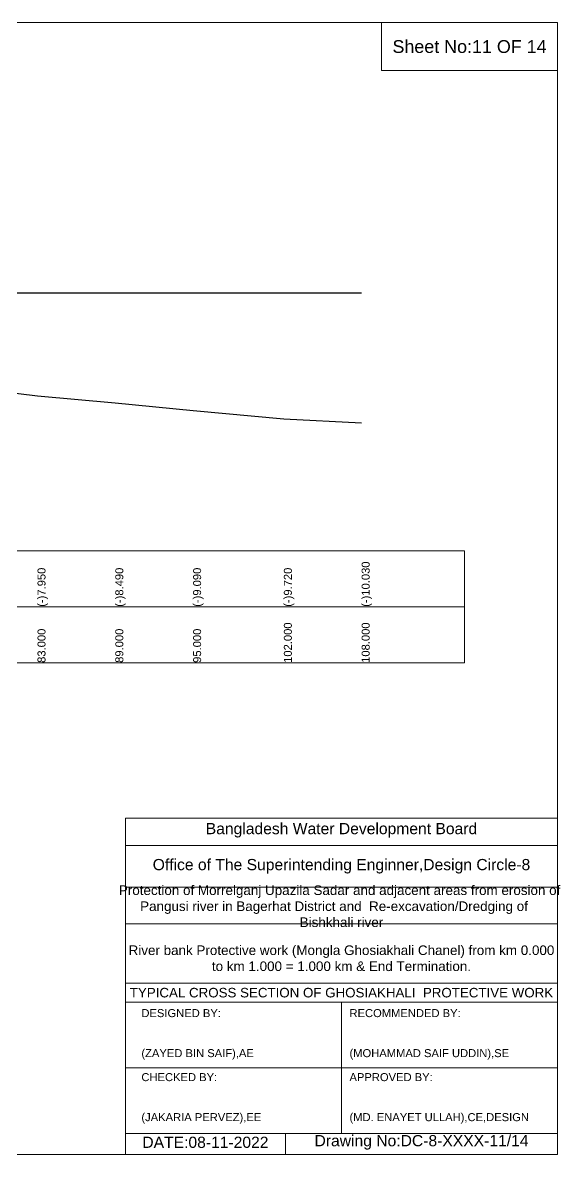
# Model space of a CAD drawing. Header units: inches. Extents: x 89000 to 305017, y -7071 to 0.
# Drawn here: x 256658 to 260017, y -7071 to 0 of the extents above; entities that cross this region are included whole.
import ezdxf

# ---------------------------------------------------------------- set-up
doc = ezdxf.new("R2010")
doc.units = ezdxf.units.IN
doc.header["$LTSCALE"] = 7
doc.header["$MEASUREMENT"] = 0
for name, color, linetype, lineweight in [('Cross section Data Border', 7, 'Continuous', 9), ('Cross Section Labels', 7, 'Continuous', 9), ('Existing_Bed_Level for Xsection', 7, 'Continuous', 25), ('Long Section Labels', 7, 'Continuous', 9)]:
    doc.layers.add(name, color=color, linetype=linetype, lineweight=lineweight)
doc.styles.get("Standard").update_dxf_attribs({"font": 'arial.ttf'})
doc.dimstyles.get("Standard").update_dxf_attribs({"dimtxt": 0.18, "dimasz": 0.18, "dimexe": 0.18, "dimexo": 0.0625, "dimgap": 0.09, "dimtad": 0, "dimtih": 1, "dimtoh": 1, "dimdec": 4, "dimzin": 0, "dimdsep": 46, "dimtxsty": 'Standard', "dimcen": 0.09, "dimadec": 0, "dimazin": 0, "dimtfac": 1, "dimtdec": 4, "dimtofl": 0, "dimtmove": 0, "dimatfit": 3, "dimfxl": 1, "dimtolj": 1, "dimtzin": 0, "dimarcsym": 0})

msp = doc.modelspace()

# ---------------------------------------------------------------- linework, layer by layer
at = {"layer": 'Cross section Data Border'}
msp.add_lwpolyline([(250100, -3300), (259418.15076, -3300), (259418.15076, -4000), (250100, -4000)], close=True, dxfattribs=at)
msp.add_lwpolyline([(250100, -3650), (259418.15076, -3650)], dxfattribs=at)
at = {"layer": 'Cross Section Labels'}
for points in [[(250000, 0), (260000, 0), (260000, -7071), (250000, -7071)], [(258900, 0), (260000, 0), (260000, -300), (258900, -300)]]:
    msp.add_lwpolyline(points, close=True, dxfattribs=at)
for points in [[(257300, -7071), (257300, -4971), (260000, -4971)], [(257300, -5141), (260000, -5141)], [(257300, -5401), (260000, -5401)], [(257300, -5631), (260000, -5631)], [(257300, -6001), (260000, -6001)], [(257300, -6121), (260000, -6121)], [(258650, -6121), (258650, -6941)], [(257300, -6531), (260000, -6531)], [(257300, -6941), (260000, -6941)], [(258300, -6941), (258300, -7071)]]:
    msp.add_lwpolyline(points, dxfattribs=at)
at = {"layer": 'Existing_Bed_Level for Xsection'}
for points in [[(251000, -1466.44), (251324, -1519.9), (251567, -1523.14), (251810, -1598.47), (252296, -1745.89), (252458, -1802.59), (252701, -1842.28), (253430, -1828.51), (253835, -1912.75), (254159, -1989.7), (254726, -2084.47), (255212, -2149.27), (255698, -2206.78), (256103, -2024.53), (256427, -2291.83), (256751, -2331.52), (257237, -2375.26), (257723, -2423.86), (258290, -2474.89), (258776, -2500)], [(251000, -1687.57), (258776, -1687.57)]]:
    msp.add_lwpolyline(points, dxfattribs=at)

# ---------------------------------------------------------------- texts
at = {"layer": 'Cross Section Labels', "attachment_point": 5}
for s, insert, char_height in [('Sheet No:11 OF 14', (259450, -150), 80), ('Bangladesh Water Development Board', (258650, -5046), 70), ('Office of The Superintending Enginner,Design Circle-8', (258650, -5271), 70)]:
    msp.add_mtext(s, dxfattribs=dict(at, insert=insert, char_height=char_height))
at = {"layer": 'Cross Section Labels'}
for s, insert, char_height, width, attachment_point in [('Protection of Morrelganj Upazila Sadar and adjacent areas from erosion of  Pangusi river in Bagerhat District and  Re-excavation/Dredging of     Bishkhali river', (258650, -5521), 60, 2800, 5), ('River bank Protective work (Mongla Ghosiakhali Chanel) from km 0.000 to km 1.000 = 1.000 km & End Termination.', (258650, -5846), 60, 2700, 5), ('TYPICAL CROSS SECTION OF GHOSIAKHALI  PROTECTIVE WORK', (258650, -6061), 59.5765532, 2800, 5), ('DESIGNED BY:^J^J^J(ZAYED BIN SAIF),AE', (257400, -6321), 50, 1400, 4), ('RECOMMENDED BY:^J^J^J(MOHAMMAD SAIF UDDIN),SE', (258700, -6321), 50, 1400, 4), ('CHECKED BY:^J^J^J(JAKARIA PERVEZ),EE', (257400, -6721), 50, 1400, 4), ('APPROVED BY:^J^J^J(MD. ENAYET ULLAH),CE,DESIGN', (258700, -6721), 50, 1400, 4), ('DATE:08-11-2022', (257800, -6996), 70, 1400, 5), ('Drawing No:DC-8-XXXX-11/14', (259150, -6996), 70, 2200, 5)]:
    msp.add_mtext(s, dxfattribs=dict(at, insert=insert, char_height=char_height, width=width, attachment_point=attachment_point))
at = {"layer": 'Long Section Labels', "char_height": 50, "attachment_point": 1, "rotation": 90}
for s, insert in [('(-)10.030', (258776, -3650)), ('(-)7.950', (256751, -3650)), ('(-)8.490', (257237, -3650)), ('(-)9.090', (257723, -3650)), ('(-)9.720', (258290, -3650)), ('83.000', (256751, -4000)), ('89.000', (257237, -4000)), ('95.000', (257723, -4000)), ('102.000', (258290, -4000)), ('108.000', (258776, -4000))]:
    msp.add_mtext(s, dxfattribs=dict(at, insert=insert))

# ---------------------------------------------------------------- leaders
at = {"layer": 'Cross Section Labels', "annotation_type": 0, "has_hookline": 1, "hookline_direction": 0}
for points, text_width in [([(253191.99535, -1733.89257), (253191.99535, -650), (254578.87449, -650)], 2510.77763), ([(254278.96449, -1996.08583), (254278.96449, -800), (254578.87449, -800)], 2345.7367)]:
    msp.add_leader(points, dimstyle='Standard', override={"dimasz": 72}, dxfattribs=dict(at, text_width=text_width))

doc.saveas('drawing.dxf')
